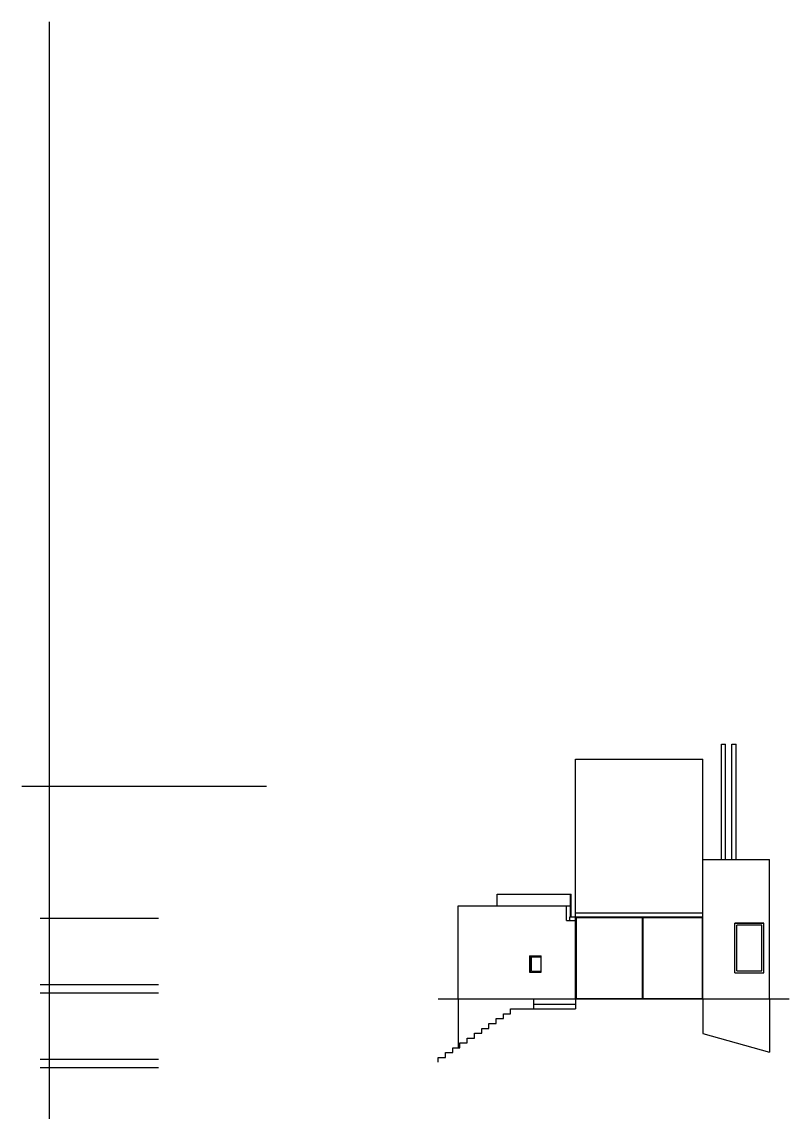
# Model space of a CAD drawing. Header units: inches. Extents: x -18614 to 1840, y -1744 to 7454.
# Drawn here: x 732 to 1840, y 3618 to 5194 of the extents above; entities that cross this region are included whole.
import ezdxf

# ---------------------------------------------------------------- set-up
doc = ezdxf.new("R2010")
doc.units = ezdxf.units.IN
doc.header["$LTSCALE"] = 0.5
doc.header["$MEASUREMENT"] = 0
for name, color, linetype in [('A-Elev-North', 7, 'Continuous'), ('A-Elev-South', 7, 'Continuous'), ('A-walls', 7, 'Continuous')]:
    doc.layers.add(name, color=color, linetype=linetype)

msp = doc.modelspace()

# ---------------------------------------------------------------- linework, layer by layer
at = {"layer": 'A-Elev-North', "color": 254}
msp.add_line((1531.2, 3921.2, -5104.7), (1531.2, 4128.3, 1911.7), dxfattribs=at)
at = {"layer": 'A-Elev-North'}
for p, q in [((1531.2, 4128.3, 1911.7), (1715.2, 4128.3, -5104.7)), ((731.5, 4089.5), (1085.1, 4089.5))]:
    msp.add_line(p, q, dxfattribs=at)
at = {"layer": 'A-Elev-North', "color": 253}
for p, q in [((1418, 3916.3, 42.9), (1418, 3933.3, 42.9)), ((1418, 3933.3, 42.9), (1525, 3933.3, -5104.7)), ((1523.9, 3916.3, -5104.7), (1523.9, 3933.3, -5104.7)), ((1525, 3900.3, -5104.7), (1525, 3933.3, -5104.7)), ((1361.5, 3781.3, -5147.6), (1361.5, 3916.3, -5104.7)), ((1361.5, 3916.3, -5104.7), (1523.9, 3916.3, -5104.7)), ((1518.2, 3895.3, -5104.7), (1518.2, 3916.3, -5104.7)), ((1518.2, 3895.3, -8008), (1531.2, 3895.3, 42.9)), ((1522.9, 3900.3, -5104.7), (1531.2, 3900.3, 42.9))]:
    msp.add_line(p, q, dxfattribs=at)
at = {"layer": 'A-Elev-North', "color": 251}
for p, q in [((1523.9, 3900.3, -5104.7), (1523.9, 3916.3, -5104.7)), ((1522.9, 3895.3, -5104.7), (1522.9, 3900.3, -5104.7)), ((1361.5, 3781.3, -5147.6), (1361.5, 3711.3, -45184.2)), ((1437.5, 3767.3, 42.9), (1531.2, 3767.3, -10295.1)), ((1437.5, 3760.3, 42.9), (1437.5, 3767.3, 42.9)), ((1471.2, 3774.3, -10295.1), (1531.2, 3774.3, -10295.1)), ((1531.2, 3781.3, -5147.6), (1531.2, 3767.3, -5147.6)), ((1416.6, 3753.3, 42.9), (1427.1, 3753.3, -5104.7)), ((1416.6, 3746.3, 42.9), (1416.6, 3753.3, 42.9)), ((1427.1, 3760.3, 42.9), (1437.5, 3760.3, 42.9)), ((1427.1, 3753.3, 42.9), (1427.1, 3760.3, 42.9)), ((1395.7, 3739.3, 42.9), (1406.1, 3739.3, -5104.7)), ((1395.7, 3732.3, 42.9), (1395.7, 3739.3, 42.9)), ((1406.1, 3746.3, 42.9), (1416.6, 3746.3, -5104.7)), ((1406.1, 3739.3, 42.9), (1406.1, 3746.3, 42.9)), ((1374.7, 3725.3, 42.9), (1385.2, 3725.3, -5104.7)), ((1374.7, 3718.3, 42.9), (1374.7, 3725.3, 42.9)), ((1385.2, 3732.3, 42.9), (1395.7, 3732.3, -5104.7)), ((1385.2, 3725.3, 42.9), (1385.2, 3732.3, 42.9)), ((1343.3, 3704.3, -66077.9), (1353.8, 3704.3, -38165.1)), ((1343.3, 3697.3, -66077.9), (1343.3, 3704.3, -66077.9)), ((1353.8, 3711.3, -33017.5), (1364.3, 3711.3, -5104.7)), ((1353.8, 3704.3, -33017.5), (1353.8, 3711.3, -33017.5)), ((1364.3, 3718.3, 42.9), (1374.7, 3718.3, -5104.7)), ((1364.3, 3711.3, 42.9), (1364.3, 3718.3, 42.9)), ((1332.9, 3697.3, -99138.4), (1343.3, 3697.3, -71225.5)), ((1332.9, 3690.3, -99138.4), (1332.9, 3697.3, -99138.4))]:
    msp.add_line(p, q, dxfattribs=at)
at = {"layer": 'A-Elev-South', "color": 7}
for p, q in [((770.9, 5194.2, 5147.6), (770.9, 610.9, 5147.6)), ((1531.2, 3781.3, -9922.3), (1531.2, 3921.2, -5104.7))]:
    msp.add_line(p, q, dxfattribs=at)
at = {"layer": 'A-Elev-South', "color": 253}
for p, q in [((1742, 3983.3, -5104.7), (1742, 4150.2)), ((1742, 4150.2), (1748, 4150.2)), ((1748, 3983.3, -5104.7), (1748, 4150.2)), ((1757, 3983.3, -5104.7), (1757, 4150.2)), ((1757, 4150.2), (1763, 4150.2)), ((1763, 3983.3, -5104.7), (1763, 4150.2)), ((1715.2, 3983.3, -5104.7), (1811.2, 3983.3, -5104.7)), ((1811.2, 3781.3, -5147.6), (1811.2, 3983.3, -5104.7)), ((1531.2, 3900.3, 42.9), (1715.2, 3900.3, 42.9)), ((1532.2, 3899.3, 42.9), (1627.2, 3899.3)), ((1532.2, 3899.3, 42.9), (1532.2, 3782.3, -5061.8)), ((1627.2, 3899.3, -42.9), (1627.2, 3782.3, -5147.6)), ((1628.2, 3899.3, -42.9), (1628.2, 3782.3, -5147.6)), ((1628.2, 3899.3), (1714.2, 3899.3, 42.9)), ((1714.2, 3899.3), (1714.2, 3782.3, -5104.7)), ((1532.2, 3782.3, -5147.6), (1627.2, 3782.3, -5190.5)), ((1628.2, 3782.3, -5190.5), (1714.2, 3782.3, -5147.6))]:
    msp.add_line(p, q, dxfattribs=at)
at = {"layer": 'A-Elev-South', "color": 254}
msp.add_line((1715.2, 3921.2, -5104.7), (1715.2, 4128.3, -5104.7), dxfattribs=at)
at = {"layer": 'A-Elev-South'}
for p, q in [((1715.2, 3781.3, -5147.6), (1715.2, 3921.2, -5104.7)), ((1839.7, 3781.3, -5147.6), (1332.9, 3781.3, -5147.6))]:
    msp.add_line(p, q, dxfattribs=at)
at = {"layer": 'A-Elev-South', "color": 2, "ltscale": 0.1}
for p, q in [((928.7, 3898.2, -10295.1), (758.2, 3898.2, -10295.1)), ((928.7, 3898.2, -10295.1), (758.2, 3898.2, -10295.1)), ((928.7, 3898.2, -10295.1), (758.2, 3898.2, -10295.1)), ((928.7, 3802.2, -10295.1), (758.2, 3802.2, -10295.1)), ((928.7, 3790.2, -10295.1), (758.2, 3790.2, -10295.1)), ((928.7, 3694.2, -10295.1), (758.2, 3694.2, -10295.1)), ((928.7, 3682.2, -10295.1), (758.2, 3682.2, -10295.1))]:
    msp.add_line(p, q, dxfattribs=at)
at = {"layer": 'A-Elev-South', "color": 252}
for p, q in [((1803.2, 3891.3, -27993.2), (1761.2, 3891.3, -27993.2)), ((1761.2, 3819.3, -17698.1), (1761.2, 3891.3, -17698.1)), ((1761.2, 3891.3, -27993.2), (1803.2, 3891.3, -27993.2)), ((1800.2, 3888.3, -27993.2), (1764.2, 3888.3, -27993.2)), ((1764.2, 3822.3, -28481.7), (1764.2, 3888.3, -18015.3)), ((1800.2, 3822.3, -17698.1), (1800.2, 3888.3, -17698.1)), ((1803.2, 3819.3, -17698.1), (1803.2, 3891.3, -17698.1)), ((1464.7, 3844.3, -2530.9), (1481.6, 3844.3, -2530.9)), ((1464.7, 3844.3, -2530.9), (1464.7, 3820.3, -2530.9)), ((1481.6, 3820.3, 42.9), (1481.6, 3844.3, 42.9)), ((1464.7, 3820.3, -2530.9), (1481.6, 3820.3, -2530.9)), ((1761.2, 3819.3, -27993.2), (1803.2, 3819.3, -27993.2)), ((1764.2, 3822.3, -27993.2), (1800.2, 3822.3, -27993.2))]:
    msp.add_line(p, q, dxfattribs=at)
at = {"layer": 'A-Elev-South', "color": 250}
msp.add_line((1465.7, 3820.3, -2530.9), (1465.7, 3844.3, -2530.9), dxfattribs=at)
at = {"layer": 'A-Elev-South', "color": 251}
for p, q in [((1466.4, 3820.3, -2788.5), (1466.4, 3844.3, -2788.5)), ((1467.4, 3842.7, -2378.5), (1481.6, 3842.7, -214.7)), ((1467.4, 3821.8, -2788.5), (1467.4, 3842.7, -2788.5)), ((1467.4, 3821.8, -2378.5), (1481.6, 3821.8, -214.7)), ((1715.2, 3781.3, -5147.6), (1715.2, 3731.9, -11990.5)), ((1811.2, 3781.3, -5147.6), (1811.2, 3704.9, -5147.6)), ((1715.2, 3731.9, -11990.5), (1811.2, 3704.9, -5147.6))]:
    msp.add_line(p, q, dxfattribs=at)
at = {"layer": 'A-walls'}
msp.add_line((1531.2, 3906.3), (1715.2, 3906.3), dxfattribs=at)
at = {"layer": 'A-walls', "color": 251}
msp.add_line((1471.2, 3767.3, -5147.6), (1471.2, 3781.3, -5147.6), dxfattribs=at)

doc.saveas('drawing.dxf')
